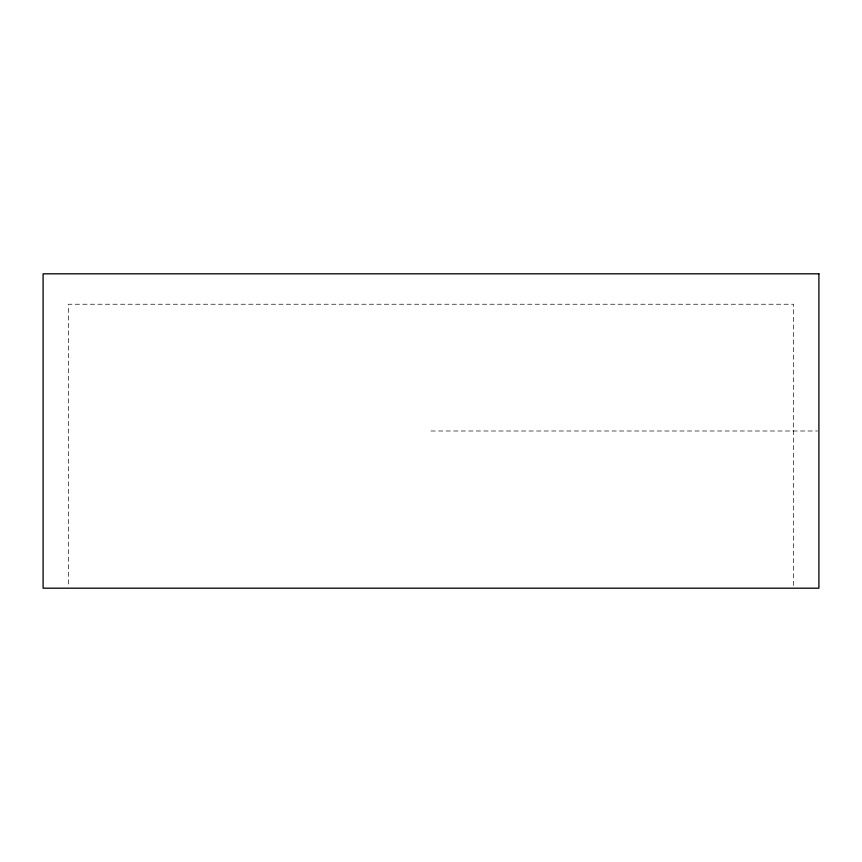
<?xml version="1.0" encoding="UTF-8"?>
<svg xmlns="http://www.w3.org/2000/svg" width="862" height="862" viewBox="0 0 862 862"><rect width="100%" height="100%" fill="white"/><g stroke="black" fill="none" stroke-linecap="round" stroke-linejoin="round"><path stroke-width="0.65" stroke-dasharray="4.31 3.23" d="M431 431L817.553 431M793.546 585.492L793.546 304.232L68.454 304.232L68.454 585.492"/><path stroke-width="1.29" d="M818.9 273.814L43.1 273.814L43.1 588.186L818.9 588.186L818.9 273.814"/></g></svg>
